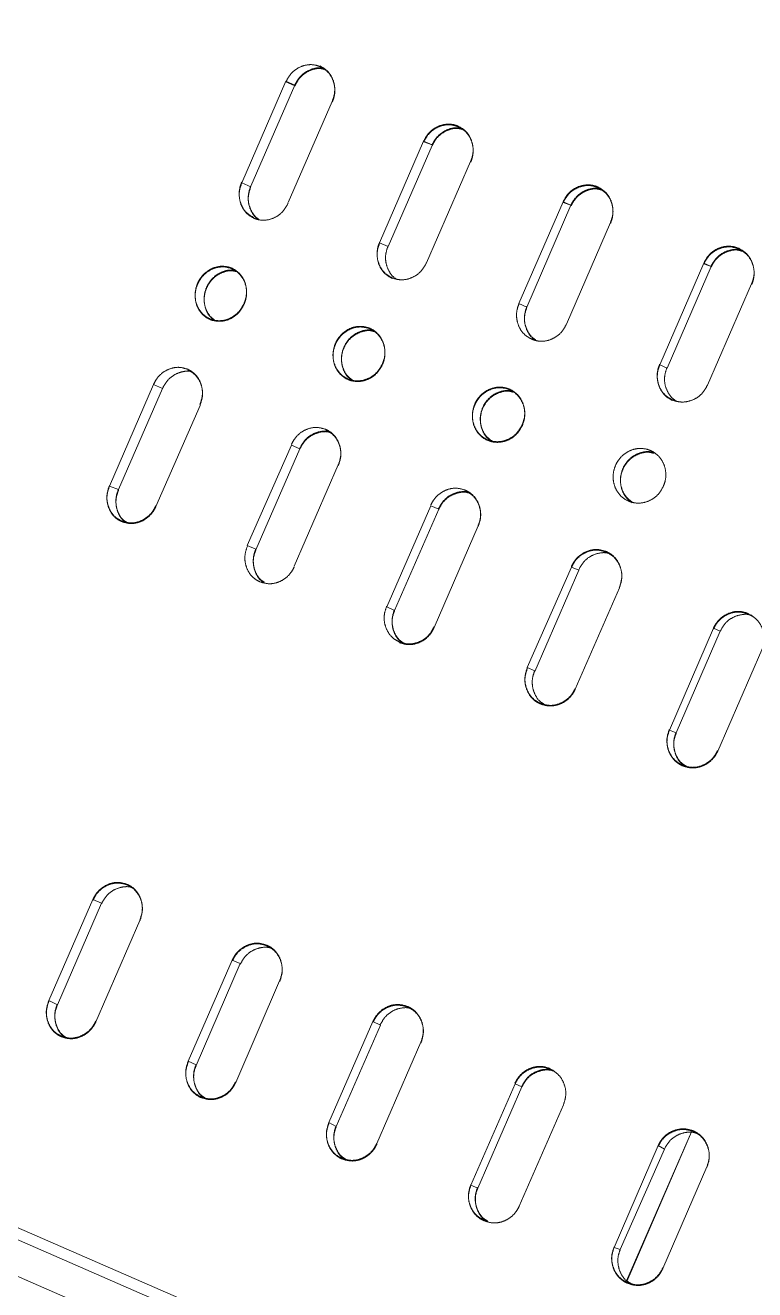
# Model space of a CAD drawing. Header units: millimetres. Extents: x -71377 to 516042, y -145869 to 441446.
# Drawn here: x 177429 to 177561.1, y 172171.7 to 172401 of the extents above; entities that cross this region are included whole.
import ezdxf

# ---------------------------------------------------------------- set-up
doc = ezdxf.new("R2010")
doc.units = ezdxf.units.MM
doc.header["$LTSCALE"] = 1000
doc.linetypes.add('IMPORT-DASHEDX2 _4_', pattern=[152.4, 101.6, -50.8])
for name, color, linetype, lineweight in [('05', 5, 'IMPORT-DASHEDX2 _4_', 5), ('06', 6, 'Continuous', 5), ('조경라인_dwg', 8, 'Continuous', 5)]:
    doc.layers.add(name, color=color, linetype=linetype, lineweight=lineweight)

# ---------------------------------------------------------------- blocks, each defined once
blk = doc.blocks.new('조경라인_dwg-6847807-지반층 배치도')
at = {"layer": '05'}
for p, q in [((177477.84, 172390.07), (177476.21, 172390.79)), ((177484.61, 172387.23), (177476.62, 172368.9)), ((177509.68, 172376.31), (177501.69, 172357.97)), ((177535.01, 172365.26), (177527.04, 172346.81)), ((177560.59, 172354.12), (177552.6, 172335.78)), ((177452.66, 172313.78), (177460.65, 172332.11)), ((177477.72, 172302.97), (177485.71, 172321.3)), ((177503.07, 172291.81), (177511.04, 172310.26)), ((177528.65, 172280.66), (177536.64, 172299)), ((177554.45, 172269.42), (177562.44, 172287.75)), ((177441.78, 172220.35), (177449.77, 172238.68)), ((177467.11, 172209.31), (177475.08, 172227.76)), ((177492.67, 172198.27), (177500.66, 172216.61)), ((177518.49, 172186.91), (177526.48, 172205.25)), ((177362.58, 172202.5), (178061.29, 171897.99)), ((177544.51, 172175.58), (177552.48, 172194.03))]:
    blk.add_line(p, q, dxfattribs=at)
at = {"layer": '05', "flags": 128}
for points in [[(177469.83, 172371.85), (177477.82, 172390.19), (177476.19, 172390.9), (177468.22, 172372.45), (177469.85, 172371.74)], [(177501.19, 172379.9), (177502.71, 172379.34), (177501.17, 172380.01), (177493.2, 172361.56), (177494.73, 172360.9), (177502.72, 172379.23)], [(177526.44, 172368.9), (177527.85, 172368.39), (177526.42, 172369.01), (177518.44, 172350.56), (177519.88, 172349.94), (177527.85, 172368.39)], [(177551.93, 172357.78), (177553.25, 172357.32), (177551.92, 172357.9), (177543.94, 172339.45), (177545.27, 172338.87), (177553.25, 172357.32)], [(177470.74, 172306.01), (177469.21, 172306.68), (177477.22, 172324.9), (177478.75, 172324.23), (177470.76, 172305.89)], [(177521.29, 172283.98), (177519.95, 172284.56), (177527.96, 172302.78), (177529.29, 172302.2), (177521.3, 172283.86)], [(177459.95, 172212.43), (177467.92, 172230.88), (177466.49, 172231.5), (177458.5, 172213.17), (177459.93, 172212.54)], [(177383.01, 172202.28), (177382.81, 172202.36), (177382.61, 172202.24), (177382.41, 172201.95), (177382.19, 172201.71), (177381.97, 172201.54), (177381.78, 172201.21), (177381.61, 172200.86), (178045.91, 171911.23)], [(177383.17, 172202.25), (177382.99, 172202.4), (177383.16, 172202.37), (178046.27, 171913.37)], [(177537.96, 172173.26), (177549.7, 172200.35), (177537.95, 172173.38)]]:
    blk.add_lwpolyline(points, dxfattribs=at)
for points in [[(177444.24, 172317.45), (177452.22, 172335.9), (177453.85, 172335.19), (177445.86, 172316.85)], [(177495.91, 172294.93), (177503.9, 172313.27), (177502.46, 172313.89), (177494.47, 172295.56)], [(177546.93, 172272.7), (177545.7, 172273.23), (177553.67, 172291.68), (177554.9, 172291.14)], [(177434.8, 172223.39), (177442.78, 172241.84), (177441.24, 172242.51), (177433.25, 172224.17)], [(177485.34, 172201.36), (177493.34, 172219.69), (177491.99, 172220.39), (177484, 172202.06)], [(177510.97, 172190.19), (177518.96, 172208.53), (177517.73, 172209.06), (177509.74, 172190.73)], [(177535.69, 172179.42), (177536.8, 172179.04), (177544.8, 172197.26), (177543.66, 172197.87)]]:
    blk.add_lwpolyline(points, close=True, dxfattribs=at)
at = {"layer": '05'}
for points, knots in [([(177476.21, 172390.79), (177476.48, 172391.28), (177477.02, 172392.27), (177478.34, 172393.33), (177479.86, 172393.9), (177481.28, 172393.93), (177482.09, 172393.65), (177482.41, 172393.54)], [0, 0, 0, 0, 0.214692, 0.429386, 0.644079, 0.858773, 1, 1, 1, 1]), ([(177483.14, 172393.14), (177482.94, 172393.2), (177482.23, 172393.4), (177480.93, 172393.15), (177479.48, 172392.42), (177478.41, 172391.35), (177477.99, 172390.52), (177477.82, 172390.19)], [0, 0, 0, 0, 0.101538, 0.347166, 0.592793, 0.838423, 1, 1, 1, 1]), ([(177483.16, 172393.03), (177482.95, 172393.09), (177482.25, 172393.28), (177480.95, 172393.04), (177479.5, 172392.31), (177478.43, 172391.23), (177478.01, 172390.4), (177477.84, 172390.07)], [0, 0, 0, 0, 0.101538, 0.347166, 0.592793, 0.838423, 1, 1, 1, 1]), ([(177482.39, 172393.65), (177482.84, 172393.4), (177483.75, 172392.88), (177484.66, 172391.54), (177485.11, 172389.96), (177485.05, 172388.45), (177484.73, 172387.58), (177484.61, 172387.23)], [0, 0, 0, 0, 0.214692, 0.429384, 0.644077, 0.858772, 1, 1, 1, 1]), ([(177482.41, 172393.54), (177482.86, 172393.28), (177483.76, 172392.77), (177484.68, 172391.43), (177485.13, 172389.85), (177485.07, 172388.34), (177484.75, 172387.46), (177484.62, 172387.12)], [0, 0, 0, 0, 0.214692, 0.429384, 0.644077, 0.858772, 1, 1, 1, 1]), ([(177501.17, 172380.01), (177501.44, 172380.51), (177501.99, 172381.5), (177503.32, 172382.55), (177504.85, 172383.12), (177506.28, 172383.15), (177507.1, 172382.86), (177507.42, 172382.74)], [0, 0, 0, 0, 0.214691, 0.429386, 0.644078, 0.858772, 1, 1, 1, 1]), ([(177501.19, 172379.9), (177501.46, 172380.39), (177502, 172381.38), (177503.33, 172382.44), (177504.86, 172383), (177506.3, 172383.03), (177507.11, 172382.74), (177507.44, 172382.63)], [0, 0, 0, 0, 0.214691, 0.429386, 0.644078, 0.858772, 1, 1, 1, 1]), ([(177508.13, 172382.27), (177507.9, 172382.33), (177507.17, 172382.54), (177505.83, 172382.3), (177504.37, 172381.57), (177503.3, 172380.5), (177502.87, 172379.67), (177502.71, 172379.34)], [0, 0, 0, 0, 0.11066, 0.353794, 0.596927, 0.840063, 1, 1, 1, 1]), ([(177508.14, 172382.15), (177507.91, 172382.22), (177507.18, 172382.43), (177505.85, 172382.19), (177504.38, 172381.46), (177503.31, 172380.39), (177502.89, 172379.56), (177502.72, 172379.23)], [0, 0, 0, 0, 0.11066, 0.353794, 0.596927, 0.840063, 1, 1, 1, 1]), ([(177507.42, 172382.74), (177507.88, 172382.49), (177508.79, 172381.97), (177509.72, 172380.62), (177510.18, 172379.04), (177510.13, 172377.53), (177509.81, 172376.65), (177509.68, 172376.31)], [0, 0, 0, 0, 0.214692, 0.429384, 0.644077, 0.858772, 1, 1, 1, 1]), ([(177507.44, 172382.63), (177507.89, 172382.37), (177508.81, 172381.85), (177509.74, 172380.51), (177510.19, 172378.92), (177510.14, 172377.41), (177509.82, 172376.54), (177509.7, 172376.19)], [0, 0, 0, 0, 0.214692, 0.429384, 0.644077, 0.858772, 1, 1, 1, 1]), ([(177470.41, 172366.15), (177469.96, 172366.41), (177469.05, 172366.92), (177468.14, 172368.26), (177467.69, 172369.84), (177467.75, 172371.35), (177468.07, 172372.22), (177468.2, 172372.57)], [0, 0, 0, 0, 0.214693, 0.429385, 0.644077, 0.858772, 1, 1, 1, 1]), ([(177470.42, 172366.04), (177469.97, 172366.29), (177469.07, 172366.81), (177468.15, 172368.15), (177467.71, 172369.72), (177467.77, 172371.23), (177468.09, 172372.1), (177468.22, 172372.45)], [0, 0, 0, 0, 0.214693, 0.429385, 0.644077, 0.858772, 1, 1, 1, 1]), ([(177469.83, 172371.85), (177469.66, 172371.32), (177469.3, 172370.25), (177469.42, 172368.55), (177470.05, 172367.07), (177470.75, 172366.19), (177471.23, 172365.91), (177471.27, 172365.89)], [0, 0, 0, 0, 0.245342, 0.490681, 0.736024, 0.981364, 1, 1, 1, 1]), ([(177469.85, 172371.74), (177469.67, 172371.2), (177469.32, 172370.13), (177469.44, 172368.44), (177470.07, 172366.96), (177470.77, 172366.07), (177471.25, 172365.8), (177471.28, 172365.78)], [0, 0, 0, 0, 0.245342, 0.490681, 0.736024, 0.981364, 1, 1, 1, 1]), ([(177526.42, 172369.01), (177526.69, 172369.5), (177527.23, 172370.49), (177528.57, 172371.55), (177530.11, 172372.11), (177531.56, 172372.13), (177532.38, 172371.84), (177532.71, 172371.72)], [0, 0, 0, 0, 0.214691, 0.429386, 0.644079, 0.858773, 1, 1, 1, 1]), ([(177526.44, 172368.9), (177526.71, 172369.39), (177527.25, 172370.38), (177528.59, 172371.43), (177530.13, 172371.99), (177531.58, 172372.01), (177532.4, 172371.72), (177532.73, 172371.61)], [0, 0, 0, 0, 0.214691, 0.429386, 0.644079, 0.858773, 1, 1, 1, 1]), ([(177533.37, 172371.28), (177533.12, 172371.35), (177532.36, 172371.57), (177531, 172371.34), (177529.52, 172370.61), (177528.44, 172369.54), (177528.02, 172368.71), (177527.85, 172368.39)], [0, 0, 0, 0, 0.119414, 0.360154, 0.600895, 0.841637, 1, 1, 1, 1]), ([(177533.39, 172371.16), (177533.14, 172371.24), (177532.38, 172371.46), (177531.01, 172371.22), (177529.54, 172370.5), (177528.46, 172369.43), (177528.04, 172368.6), (177527.87, 172368.27)], [0, 0, 0, 0, 0.119414, 0.360154, 0.600895, 0.841637, 1, 1, 1, 1]), ([(177532.71, 172371.72), (177533.17, 172371.46), (177534.09, 172370.94), (177535.04, 172369.59), (177535.51, 172368), (177535.46, 172366.49), (177535.14, 172365.61), (177535.01, 172365.26)], [0, 0, 0, 0, 0.214692, 0.429384, 0.644077, 0.858772, 1, 1, 1, 1]), ([(177532.73, 172371.61), (177533.19, 172371.35), (177534.11, 172370.82), (177535.06, 172369.47), (177535.52, 172367.88), (177535.48, 172366.37), (177535.16, 172365.5), (177535.03, 172365.15)], [0, 0, 0, 0, 0.214692, 0.429384, 0.644077, 0.858772, 1, 1, 1, 1]), ([(177476.63, 172368.78), (177476.36, 172368.29), (177475.82, 172367.3), (177474.49, 172366.24), (177472.97, 172365.67), (177471.55, 172365.64), (177470.74, 172365.92), (177470.42, 172366.04)], [0, 0, 0, 0, 0.214695, 0.429386, 0.64408, 0.858773, 1, 1, 1, 1]), ([(177495.43, 172355.24), (177494.98, 172355.5), (177494.07, 172356.02), (177493.14, 172357.37), (177492.68, 172358.95), (177492.73, 172360.46), (177493.05, 172361.33), (177493.18, 172361.68)], [0, 0, 0, 0, 0.214693, 0.429385, 0.644078, 0.858772, 1, 1, 1, 1]), ([(177495.45, 172355.13), (177494.99, 172355.39), (177494.08, 172355.91), (177493.15, 172357.25), (177492.7, 172358.83), (177492.75, 172360.34), (177493.07, 172361.22), (177493.2, 172361.56)], [0, 0, 0, 0, 0.214693, 0.429385, 0.644078, 0.858772, 1, 1, 1, 1]), ([(177494.72, 172361.01), (177494.54, 172360.47), (177494.18, 172359.4), (177494.31, 172357.71), (177494.95, 172356.22), (177495.68, 172355.32), (177496.19, 172355.03), (177496.24, 172355)], [0, 0, 0, 0, 0.242875, 0.485744, 0.728618, 0.971492, 1, 1, 1, 1]), ([(177551.92, 172357.9), (177552.19, 172358.39), (177552.73, 172359.38), (177554.08, 172360.43), (177555.63, 172360.99), (177557.09, 172361), (177557.92, 172360.71), (177558.25, 172360.59)], [0, 0, 0, 0, 0.214692, 0.429387, 0.644079, 0.858773, 1, 1, 1, 1]), ([(177551.93, 172357.78), (177552.21, 172358.28), (177552.75, 172359.27), (177554.1, 172360.31), (177555.65, 172360.87), (177557.11, 172360.89), (177557.94, 172360.59), (177558.27, 172360.48)], [0, 0, 0, 0, 0.214692, 0.429387, 0.644079, 0.858773, 1, 1, 1, 1]), ([(177558.86, 172360.18), (177558.59, 172360.26), (177557.8, 172360.49), (177556.41, 172360.26), (177554.92, 172359.54), (177553.84, 172358.47), (177553.42, 172357.65), (177553.25, 172357.32)], [0, 0, 0, 0, 0.127834, 0.366272, 0.604711, 0.843151, 1, 1, 1, 1]), ([(177558.88, 172360.07), (177558.61, 172360.15), (177557.82, 172360.38), (177556.42, 172360.15), (177554.94, 172359.42), (177553.86, 172358.36), (177553.43, 172357.53), (177553.27, 172357.2)], [0, 0, 0, 0, 0.127834, 0.366272, 0.604711, 0.843151, 1, 1, 1, 1]), ([(177558.25, 172360.59), (177558.71, 172360.33), (177559.65, 172359.8), (177560.6, 172358.44), (177561.08, 172356.85), (177561.04, 172355.34), (177560.72, 172354.46), (177560.59, 172354.12)], [0, 0, 0, 0, 0.214692, 0.429384, 0.644078, 0.858772, 1, 1, 1, 1]), ([(177558.27, 172360.48), (177558.73, 172360.21), (177559.66, 172359.69), (177560.62, 172358.33), (177561.09, 172356.74), (177561.05, 172355.22), (177560.74, 172354.35), (177560.61, 172354)], [0, 0, 0, 0, 0.214692, 0.429384, 0.644078, 0.858772, 1, 1, 1, 1]), ([(177460.21, 172354.23), (177460.36, 172354.59), (177460.84, 172355.42), (177461.9, 172356.49), (177463.38, 172357.23), (177464.97, 172357.42), (177466.5, 172357.05), (177467.79, 172356.15), (177468.71, 172354.83), (177469.13, 172353.24), (177469.06, 172351.75), (177468.75, 172350.89), (177468.63, 172350.56)], [0.5, 0.5, 0.5, 0.5, 0.5368856, 0.590574, 0.644262, 0.697951, 0.75164, 0.8053281, 0.8590164, 0.9127045, 0.966394, 1, 1, 1, 1]), ([(177460.23, 172354.12), (177460.38, 172354.47), (177460.85, 172355.3), (177461.92, 172356.38), (177463.39, 172357.11), (177464.98, 172357.31), (177466.51, 172356.94), (177467.81, 172356.04), (177468.72, 172354.72), (177469.15, 172353.12), (177469.08, 172351.63), (177468.76, 172350.78), (177468.64, 172350.45)], [0.5, 0.5, 0.5, 0.5, 0.5368856, 0.590574, 0.644262, 0.697951, 0.75164, 0.8053281, 0.8590164, 0.9127045, 0.966394, 1, 1, 1, 1]), ([(177463.36, 172347.53), (177463.02, 172347.79), (177462.27, 172348.36), (177461.57, 172349.74), (177461.3, 172351.37), (177461.57, 172353.05), (177462.35, 172354.58), (177463.54, 172355.79), (177465, 172356.5), (177466.28, 172356.73), (177466.97, 172356.53), (177467.15, 172356.48)], [0, 0, 0, 0, 0.099621, 0.221683, 0.343747, 0.465809, 0.587873, 0.709935, 0.831997, 0.954061, 1, 1, 1, 1]), ([(177463.38, 172347.42), (177463.04, 172347.68), (177462.29, 172348.25), (177461.59, 172349.62), (177461.32, 172351.26), (177461.59, 172352.94), (177462.36, 172354.46), (177463.55, 172355.67), (177465.02, 172356.38), (177466.3, 172356.62), (177466.98, 172356.42), (177467.17, 172356.36)], [0, 0, 0, 0, 0.099621, 0.221683, 0.343747, 0.465809, 0.587873, 0.709935, 0.831997, 0.954061, 1, 1, 1, 1]), ([(177501.69, 172357.97), (177501.42, 172357.48), (177500.87, 172356.49), (177499.54, 172355.43), (177498.01, 172354.87), (177496.57, 172354.84), (177495.76, 172355.13), (177495.43, 172355.24)], [0, 0, 0, 0, 0.214695, 0.429386, 0.64408, 0.858773, 1, 1, 1, 1]), ([(177468.63, 172350.56), (177468.35, 172350.07), (177467.81, 172349.08), (177466.49, 172348.02), (177464.96, 172347.45), (177463.37, 172347.43), (177461.89, 172347.98), (177460.71, 172349.02), (177459.93, 172350.44), (177459.67, 172352.09), (177459.88, 172353.38), (177460.14, 172354.07), (177460.21, 172354.23)], [0, 0, 0, 0, 0.0536882, 0.1073773, 0.1610656, 0.2147544, 0.2684432, 0.3221314, 0.3758196, 0.4295082, 0.4831968, 0.5, 0.5, 0.5, 0.5]), ([(177468.64, 172350.45), (177468.37, 172349.95), (177467.83, 172348.96), (177466.5, 172347.91), (177464.98, 172347.33), (177463.39, 172347.32), (177461.91, 172347.86), (177460.72, 172348.9), (177459.95, 172350.33), (177459.69, 172351.97), (177459.89, 172353.27), (177460.16, 172353.96), (177460.23, 172354.12)], [0, 0, 0, 0, 0.0536882, 0.1073773, 0.1610656, 0.2147544, 0.2684432, 0.3221314, 0.3758196, 0.4295082, 0.4831968, 0.5, 0.5, 0.5, 0.5]), ([(177520.74, 172344.11), (177520.28, 172344.37), (177519.36, 172344.89), (177518.42, 172346.24), (177517.95, 172347.83), (177518, 172349.34), (177518.32, 172350.21), (177518.44, 172350.56)], [0, 0, 0, 0, 0.214692, 0.429384, 0.644078, 0.858772, 1, 1, 1, 1]), ([(177519.86, 172350.05), (177519.69, 172349.51), (177519.33, 172348.44), (177519.47, 172346.74), (177520.12, 172345.25), (177520.88, 172344.33), (177521.41, 172344.03), (177521.48, 172343.99)], [0, 0, 0, 0, 0.240506, 0.481007, 0.721512, 0.962016, 1, 1, 1, 1]), ([(177519.88, 172349.94), (177519.7, 172349.4), (177519.35, 172348.33), (177519.49, 172346.63), (177520.13, 172345.13), (177520.89, 172344.22), (177521.42, 172343.92), (177521.5, 172343.88)], [0, 0, 0, 0, 0.240506, 0.481007, 0.721512, 0.962016, 1, 1, 1, 1]), ([(177485.19, 172343.35), (177485.35, 172343.7), (177485.82, 172344.53), (177486.89, 172345.6), (177488.37, 172346.34), (177489.98, 172346.52), (177491.52, 172346.14), (177492.83, 172345.24), (177493.76, 172343.91), (177494.2, 172342.31), (177494.14, 172340.82), (177493.82, 172339.97), (177493.7, 172339.64)], [0.5, 0.5, 0.5, 0.5, 0.5368857, 0.5905741, 0.6442619, 0.6979513, 0.75164, 0.8053278, 0.8590166, 0.9127045, 0.966394, 1, 1, 1, 1]), ([(177485.21, 172343.23), (177485.36, 172343.59), (177485.83, 172344.41), (177486.91, 172345.49), (177488.39, 172346.22), (177489.99, 172346.41), (177491.54, 172346.03), (177492.85, 172345.12), (177493.78, 172343.8), (177494.22, 172342.2), (177494.15, 172340.71), (177493.84, 172339.85), (177493.72, 172339.52)], [0.5, 0.5, 0.5, 0.5, 0.5368857, 0.5905741, 0.6442619, 0.6979513, 0.75164, 0.8053278, 0.8590166, 0.9127045, 0.966394, 1, 1, 1, 1]), ([(177488.3, 172336.66), (177487.95, 172336.92), (177487.18, 172337.5), (177486.47, 172338.89), (177486.19, 172340.53), (177486.45, 172342.21), (177487.23, 172343.73), (177488.43, 172344.94), (177489.9, 172345.65), (177491.22, 172345.88), (177491.93, 172345.66), (177492.14, 172345.6)], [0, 0, 0, 0, 0.100513, 0.221726, 0.342938, 0.464151, 0.585363, 0.706575, 0.827786, 0.949, 1, 1, 1, 1]), ([(177488.31, 172336.55), (177487.97, 172336.81), (177487.2, 172337.39), (177486.49, 172338.77), (177486.2, 172340.41), (177486.47, 172342.1), (177487.24, 172343.62), (177488.44, 172344.82), (177489.92, 172345.53), (177491.23, 172345.76), (177491.95, 172345.55), (177492.16, 172345.49)], [0, 0, 0, 0, 0.100513, 0.221726, 0.342938, 0.464151, 0.585363, 0.706575, 0.827786, 0.949, 1, 1, 1, 1]), ([(177527.04, 172346.81), (177526.77, 172346.32), (177526.22, 172345.33), (177524.88, 172344.28), (177523.34, 172343.72), (177521.89, 172343.7), (177521.07, 172343.99), (177520.74, 172344.11)], [0, 0, 0, 0, 0.214695, 0.429386, 0.64408, 0.858773, 1, 1, 1, 1]), ([(177493.7, 172339.64), (177493.43, 172339.14), (177492.88, 172338.15), (177491.55, 172337.1), (177490.02, 172336.53), (177488.41, 172336.52), (177486.92, 172337.07), (177485.71, 172338.12), (177484.93, 172339.55), (177484.65, 172341.2), (177484.86, 172342.49), (177485.12, 172343.18), (177485.19, 172343.35)], [0, 0, 0, 0, 0.0536882, 0.1073772, 0.1610654, 0.2147544, 0.2684432, 0.3221315, 0.3758196, 0.4295083, 0.4831969, 0.5, 0.5, 0.5, 0.5]), ([(177493.72, 172339.52), (177493.44, 172339.03), (177492.9, 172338.04), (177491.57, 172336.98), (177490.03, 172336.41), (177488.42, 172336.41), (177486.93, 172336.96), (177485.73, 172338.01), (177484.94, 172339.43), (177484.67, 172341.08), (177484.87, 172342.38), (177485.14, 172343.07), (177485.21, 172343.23)], [0, 0, 0, 0, 0.0536882, 0.1073772, 0.1610654, 0.2147544, 0.2684432, 0.3221315, 0.3758196, 0.4295083, 0.4831969, 0.5, 0.5, 0.5, 0.5]), ([(177458.42, 172338.65), (177457.93, 172338.8), (177456.94, 172339.12), (177455.33, 172338.87), (177453.87, 172338.13), (177452.81, 172337.06), (177452.39, 172336.23), (177452.22, 172335.9)], [0, 0, 0, 0, 0.214692, 0.429385, 0.644077, 0.858772, 1, 1, 1, 1]), ([(177453.85, 172335.19), (177454.12, 172335.68), (177454.67, 172336.67), (177455.99, 172337.73), (177457.5, 172338.28), (177458.63, 172338.37), (177459.16, 172338.21), (177459.19, 172338.19)], [0, 0, 0, 0, 0.245339, 0.490681, 0.736022, 0.981364, 1, 1, 1, 1]), ([(177460.64, 172332.23), (177460.81, 172332.76), (177461.17, 172333.84), (177461.04, 172335.53), (177460.42, 172337.03), (177459.48, 172338.09), (177458.72, 172338.49), (177458.42, 172338.65)], [0, 0, 0, 0, 0.214692, 0.429387, 0.644079, 0.858773, 1, 1, 1, 1]), ([(177460.65, 172332.11), (177460.83, 172332.65), (177461.19, 172333.72), (177461.06, 172335.41), (177460.44, 172336.91), (177459.5, 172337.98), (177458.74, 172338.38), (177458.44, 172338.53)], [0, 0, 0, 0, 0.214692, 0.429387, 0.644079, 0.858773, 1, 1, 1, 1]), ([(177546.26, 172333.09), (177545.8, 172333.35), (177544.87, 172333.88), (177543.91, 172335.24), (177543.44, 172336.83), (177543.48, 172338.34), (177543.8, 172339.22), (177543.93, 172339.56)], [0, 0, 0, 0, 0.214692, 0.429385, 0.644077, 0.858772, 1, 1, 1, 1]), ([(177546.28, 172332.98), (177545.81, 172333.24), (177544.88, 172333.77), (177543.93, 172335.12), (177543.46, 172336.71), (177543.5, 172338.23), (177543.82, 172339.1), (177543.94, 172339.45)], [0, 0, 0, 0, 0.214692, 0.429385, 0.644077, 0.858772, 1, 1, 1, 1]), ([(177545.26, 172338.98), (177545.08, 172338.45), (177544.73, 172337.37), (177544.87, 172335.67), (177545.53, 172334.17), (177546.32, 172333.24), (177546.87, 172332.93), (177546.96, 172332.88)], [0, 0, 0, 0, 0.238227, 0.476449, 0.714676, 0.9529, 1, 1, 1, 1]), ([(177552.6, 172335.78), (177552.33, 172335.29), (177551.78, 172334.3), (177550.44, 172333.25), (177548.88, 172332.7), (177547.42, 172332.68), (177546.59, 172332.97), (177546.26, 172333.09)], [0, 0, 0, 0, 0.214695, 0.429385, 0.64408, 0.858773, 1, 1, 1, 1]), ([(177510.44, 172332.34), (177510.59, 172332.7), (177511.07, 172333.52), (177512.14, 172334.59), (177513.64, 172335.32), (177515.26, 172335.51), (177516.81, 172335.12), (177518.14, 172334.21), (177519.08, 172332.88), (177519.53, 172331.27), (177519.47, 172329.78), (177519.15, 172328.92), (177519.03, 172328.59)], [0.5, 0.5, 0.5, 0.5, 0.5368856, 0.5905739, 0.6442621, 0.6979511, 0.7516397, 0.8053279, 0.8590164, 0.9127046, 0.966394, 1, 1, 1, 1]), ([(177510.46, 172332.23), (177510.61, 172332.58), (177511.08, 172333.41), (177512.16, 172334.48), (177513.65, 172335.21), (177515.27, 172335.39), (177516.83, 172335.01), (177518.16, 172334.09), (177519.1, 172332.76), (177519.55, 172331.16), (177519.49, 172329.67), (177519.17, 172328.81), (177519.05, 172328.48)], [0.5, 0.5, 0.5, 0.5, 0.5368856, 0.5905739, 0.6442621, 0.6979511, 0.7516397, 0.8053279, 0.8590164, 0.9127046, 0.966394, 1, 1, 1, 1]), ([(177513.5, 172325.67), (177513.14, 172325.94), (177512.36, 172326.53), (177511.63, 172327.92), (177511.34, 172329.57), (177511.6, 172331.25), (177512.37, 172332.77), (177513.58, 172333.98), (177515.07, 172334.68), (177516.41, 172334.9), (177517.15, 172334.68), (177517.39, 172334.61)], [0, 0, 0, 0, 0.1013752, 0.2217655, 0.3421569, 0.462548, 0.5829395, 0.7033299, 0.8237198, 0.9441118, 1, 1, 1, 1]), ([(177513.51, 172325.56), (177513.15, 172325.83), (177512.37, 172326.41), (177511.64, 172327.81), (177511.35, 172329.45), (177511.62, 172331.14), (177512.39, 172332.66), (177513.6, 172333.86), (177515.08, 172334.57), (177516.43, 172334.79), (177517.17, 172334.57), (177517.41, 172334.5)], [0, 0, 0, 0, 0.1013752, 0.2217655, 0.3421569, 0.462548, 0.5829395, 0.7033299, 0.8237198, 0.9441118, 1, 1, 1, 1]), ([(177519.03, 172328.59), (177518.76, 172328.1), (177518.22, 172327.11), (177516.88, 172326.06), (177515.33, 172325.5), (177513.71, 172325.49), (177512.2, 172326.05), (177510.98, 172327.11), (177510.19, 172328.54), (177509.9, 172330.19), (177510.11, 172331.49), (177510.37, 172332.18), (177510.44, 172332.34)], [0, 0, 0, 0, 0.0536882, 0.1073771, 0.1610655, 0.2147545, 0.268443, 0.3221314, 0.3758195, 0.4295083, 0.4831969, 0.5, 0.5, 0.5, 0.5]), ([(177519.05, 172328.48), (177518.78, 172327.99), (177518.23, 172327), (177516.89, 172325.95), (177515.35, 172325.38), (177513.72, 172325.38), (177512.22, 172325.94), (177511, 172326.99), (177510.2, 172328.43), (177509.92, 172330.08), (177510.12, 172331.38), (177510.38, 172332.07), (177510.46, 172332.23)], [0, 0, 0, 0, 0.0536882, 0.1073771, 0.1610655, 0.2147545, 0.268443, 0.3221314, 0.3758195, 0.4295083, 0.4831969, 0.5, 0.5, 0.5, 0.5]), ([(177483.45, 172327.74), (177482.95, 172327.9), (177481.95, 172328.21), (177480.33, 172327.98), (177478.86, 172327.24), (177477.79, 172326.17), (177477.37, 172325.34), (177477.2, 172325.01)], [0, 0, 0, 0, 0.214692, 0.429384, 0.644077, 0.858772, 1, 1, 1, 1]), ([(177478.73, 172324.34), (177479.01, 172324.84), (177479.55, 172325.82), (177480.88, 172326.88), (177482.41, 172327.43), (177483.56, 172327.51), (177484.12, 172327.33), (177484.18, 172327.32)], [0, 0, 0, 0, 0.242871, 0.485745, 0.728616, 0.971492, 1, 1, 1, 1]), ([(177478.75, 172324.23), (177479.02, 172324.72), (177479.56, 172325.71), (177480.9, 172326.77), (177482.42, 172327.32), (177483.58, 172327.39), (177484.13, 172327.22), (177484.19, 172327.2)], [0, 0, 0, 0, 0.242871, 0.485745, 0.728616, 0.971492, 1, 1, 1, 1]), ([(177485.71, 172321.3), (177485.89, 172321.84), (177486.24, 172322.91), (177486.1, 172324.6), (177485.48, 172326.11), (177484.52, 172327.18), (177483.75, 172327.58), (177483.45, 172327.74)], [0, 0, 0, 0, 0.214691, 0.429387, 0.644078, 0.858773, 1, 1, 1, 1]), ([(177485.73, 172321.19), (177485.9, 172321.72), (177486.26, 172322.79), (177486.12, 172324.49), (177485.49, 172326), (177484.53, 172327.07), (177483.77, 172327.47), (177483.46, 172327.63)], [0, 0, 0, 0, 0.214691, 0.429387, 0.644078, 0.858773, 1, 1, 1, 1]), ([(177535.94, 172321.23), (177536.09, 172321.58), (177536.56, 172322.41), (177537.65, 172323.48), (177539.15, 172324.21), (177540.78, 172324.38), (177542.35, 172323.99), (177543.69, 172323.07), (177544.65, 172321.73), (177545.1, 172320.13), (177545.05, 172318.63), (177544.73, 172317.78), (177544.61, 172317.45)], [0.5, 0.5, 0.5, 0.5, 0.5368857, 0.5905741, 0.644262, 0.6979511, 0.75164, 0.8053279, 0.8590164, 0.9127046, 0.966394, 1, 1, 1, 1]), ([(177538.94, 172314.58), (177538.57, 172314.85), (177537.78, 172315.45), (177537.03, 172316.85), (177536.74, 172318.5), (177537, 172320.18), (177537.77, 172321.71), (177538.98, 172322.9), (177540.48, 172323.61), (177541.86, 172323.82), (177542.63, 172323.59), (177542.88, 172323.51)], [0, 0, 0, 0, 0.1022083, 0.2218042, 0.3414008, 0.4609971, 0.5805938, 0.7001897, 0.8197848, 0.9393824, 1, 1, 1, 1]), ([(177538.96, 172314.46), (177538.59, 172314.74), (177537.79, 172315.33), (177537.05, 172316.74), (177536.75, 172318.38), (177537.01, 172320.07), (177537.79, 172321.59), (177539, 172322.79), (177540.49, 172323.49), (177541.87, 172323.71), (177542.64, 172323.48), (177542.9, 172323.4)], [0, 0, 0, 0, 0.1022083, 0.2218042, 0.3414008, 0.4609971, 0.5805938, 0.7001897, 0.8197848, 0.9393824, 1, 1, 1, 1]), ([(177544.61, 172317.45), (177544.34, 172316.95), (177543.79, 172315.96), (177542.45, 172314.92), (177540.89, 172314.36), (177539.25, 172314.36), (177537.74, 172314.92), (177536.5, 172315.98), (177535.7, 172317.42), (177535.41, 172319.08), (177535.6, 172320.38), (177535.87, 172321.07), (177535.94, 172321.23)], [0, 0, 0, 0, 0.0536882, 0.1073771, 0.1610655, 0.2147545, 0.2684431, 0.3221313, 0.3758197, 0.4295084, 0.4831969, 0.5, 0.5, 0.5, 0.5]), ([(177444.23, 172317.56), (177444.05, 172317.03), (177443.69, 172315.96), (177443.82, 172314.27), (177444.43, 172312.77), (177445.38, 172311.7), (177446.13, 172311.3), (177446.43, 172311.15)], [0, 0, 0, 0, 0.214695, 0.429386, 0.644078, 0.858772, 1, 1, 1, 1]), ([(177444.24, 172317.45), (177444.07, 172316.91), (177443.71, 172315.84), (177443.84, 172314.15), (177444.45, 172312.65), (177445.39, 172311.59), (177446.15, 172311.19), (177446.45, 172311.03)], [0, 0, 0, 0, 0.214695, 0.429386, 0.644078, 0.858772, 1, 1, 1, 1]), ([(177447.32, 172310.94), (177447.14, 172311.05), (177446.51, 172311.43), (177445.81, 172312.56), (177445.35, 172314.12), (177445.42, 172315.63), (177445.74, 172316.5), (177445.86, 172316.85)], [0, 0, 0, 0, 0.101539, 0.347166, 0.592793, 0.838423, 1, 1, 1, 1]), ([(177447.33, 172310.83), (177447.15, 172310.94), (177446.53, 172311.32), (177445.83, 172312.44), (177445.37, 172314), (177445.43, 172315.52), (177445.75, 172316.39), (177445.88, 172316.74)], [0, 0, 0, 0, 0.101539, 0.347166, 0.592793, 0.838423, 1, 1, 1, 1]), ([(177508.74, 172316.72), (177508.23, 172316.88), (177507.22, 172317.2), (177505.59, 172316.97), (177504.11, 172316.23), (177503.04, 172315.16), (177502.62, 172314.34), (177502.45, 172314.01)], [0, 0, 0, 0, 0.214691, 0.429383, 0.644077, 0.858772, 1, 1, 1, 1]), ([(177503.88, 172313.38), (177504.15, 172313.88), (177504.7, 172314.86), (177506.04, 172315.92), (177507.57, 172316.46), (177508.76, 172316.53), (177509.34, 172316.35), (177509.42, 172316.32)], [0, 0, 0, 0, 0.240502, 0.481008, 0.72151, 0.962016, 1, 1, 1, 1]), ([(177503.9, 172313.27), (177504.17, 172313.76), (177504.71, 172314.75), (177506.05, 172315.81), (177507.59, 172316.35), (177508.78, 172316.42), (177509.36, 172316.23), (177509.44, 172316.21)], [0, 0, 0, 0, 0.240502, 0.481008, 0.72151, 0.962016, 1, 1, 1, 1]), ([(177511.04, 172310.26), (177511.22, 172310.8), (177511.57, 172311.87), (177511.43, 172313.57), (177510.79, 172315.08), (177509.82, 172316.15), (177509.05, 172316.56), (177508.74, 172316.72)], [0, 0, 0, 0, 0.214691, 0.429386, 0.644078, 0.858773, 1, 1, 1, 1]), ([(177511.06, 172310.15), (177511.24, 172310.68), (177511.59, 172311.75), (177511.45, 172313.45), (177510.81, 172314.96), (177509.84, 172316.04), (177509.06, 172316.44), (177508.76, 172316.6)], [0, 0, 0, 0, 0.214691, 0.429386, 0.644078, 0.858773, 1, 1, 1, 1]), ([(177446.43, 172311.15), (177446.93, 172310.99), (177447.92, 172310.68), (177449.53, 172310.92), (177450.99, 172311.67), (177452.05, 172312.74), (177452.48, 172313.57), (177452.64, 172313.89)], [0, 0, 0, 0, 0.214692, 0.429384, 0.644077, 0.858772, 1, 1, 1, 1]), ([(177446.45, 172311.03), (177446.95, 172310.88), (177447.94, 172310.57), (177449.54, 172310.81), (177451, 172311.55), (177452.07, 172312.62), (177452.49, 172313.45), (177452.66, 172313.78)], [0, 0, 0, 0, 0.214692, 0.429384, 0.644077, 0.858772, 1, 1, 1, 1]), ([(177469.23, 172306.56), (177469.05, 172306.03), (177468.69, 172304.95), (177468.83, 172303.26), (177469.45, 172301.75), (177470.41, 172300.68), (177471.17, 172300.28), (177471.48, 172300.12)], [0, 0, 0, 0, 0.214695, 0.429386, 0.644078, 0.858772, 1, 1, 1, 1]), ([(177472.29, 172300.05), (177472.09, 172300.17), (177471.44, 172300.56), (177470.71, 172301.7), (177470.24, 172303.27), (177470.3, 172304.79), (177470.62, 172305.66), (177470.74, 172306.01)], [0, 0, 0, 0, 0.11066, 0.353794, 0.596927, 0.840063, 1, 1, 1, 1]), ([(177472.31, 172299.93), (177472.1, 172300.05), (177471.45, 172300.45), (177470.72, 172301.59), (177470.26, 172303.16), (177470.31, 172304.67), (177470.63, 172305.55), (177470.76, 172305.89)], [0, 0, 0, 0, 0.11066, 0.353794, 0.596927, 0.840063, 1, 1, 1, 1]), ([(177534.28, 172305.59), (177533.77, 172305.75), (177532.75, 172306.07), (177531.1, 172305.85), (177529.62, 172305.11), (177528.54, 172304.05), (177528.11, 172303.22), (177527.94, 172302.89)], [0, 0, 0, 0, 0.214692, 0.429384, 0.644077, 0.858772, 1, 1, 1, 1]), ([(177534.29, 172305.47), (177533.78, 172305.64), (177532.76, 172305.96), (177531.12, 172305.74), (177529.63, 172305), (177528.55, 172303.94), (177528.13, 172303.11), (177527.96, 172302.78)], [0, 0, 0, 0, 0.214692, 0.429384, 0.644077, 0.858772, 1, 1, 1, 1]), ([(177529.28, 172302.31), (177529.55, 172302.81), (177530.09, 172303.8), (177531.44, 172304.85), (177532.99, 172305.39), (177534.2, 172305.45), (177534.81, 172305.25), (177534.91, 172305.22)], [0, 0, 0, 0, 0.238223, 0.47645, 0.714674, 0.9529, 1, 1, 1, 1]), ([(177536.62, 172299.11), (177536.8, 172299.65), (177537.15, 172300.72), (177537, 172302.42), (177536.35, 172303.94), (177535.37, 172305.02), (177534.59, 172305.43), (177534.28, 172305.59)], [0, 0, 0, 0, 0.214692, 0.429386, 0.644078, 0.858773, 1, 1, 1, 1]), ([(177536.64, 172299), (177536.81, 172299.53), (177537.17, 172300.61), (177537.02, 172302.31), (177536.37, 172303.82), (177535.39, 172304.9), (177534.6, 172305.31), (177534.29, 172305.47)], [0, 0, 0, 0, 0.214692, 0.429386, 0.644078, 0.858773, 1, 1, 1, 1]), ([(177471.48, 172300.12), (177471.98, 172299.97), (177472.98, 172299.65), (177474.6, 172299.89), (177476.07, 172300.63), (177477.14, 172301.69), (177477.57, 172302.52), (177477.73, 172302.85)], [0, 0, 0, 0, 0.214692, 0.429384, 0.644077, 0.858772, 1, 1, 1, 1]), ([(177494.46, 172295.67), (177494.28, 172295.14), (177493.92, 172294.06), (177494.07, 172292.37), (177494.7, 172290.86), (177495.67, 172289.78), (177496.45, 172289.38), (177496.75, 172289.22)], [0, 0, 0, 0, 0.214695, 0.429386, 0.644079, 0.858773, 1, 1, 1, 1]), ([(177497.53, 172289.03), (177497.3, 172289.17), (177496.62, 172289.58), (177495.87, 172290.74), (177495.4, 172292.31), (177495.45, 172293.83), (177495.76, 172294.7), (177495.89, 172295.05)], [0, 0, 0, 0, 0.119414, 0.360154, 0.600895, 0.841637, 1, 1, 1, 1]), ([(177497.54, 172288.92), (177497.32, 172289.05), (177496.64, 172289.46), (177495.89, 172290.62), (177495.41, 172292.2), (177495.46, 172293.71), (177495.78, 172294.59), (177495.91, 172294.93)], [0, 0, 0, 0, 0.119414, 0.360154, 0.600895, 0.841637, 1, 1, 1, 1]), ([(177560.04, 172294.36), (177559.53, 172294.52), (177558.5, 172294.85), (177556.85, 172294.63), (177555.35, 172293.9), (177554.27, 172292.84), (177553.84, 172292.01), (177553.67, 172291.68)], [0, 0, 0, 0, 0.214692, 0.429384, 0.644077, 0.858772, 1, 1, 1, 1]), ([(177560.06, 172294.24), (177559.55, 172294.41), (177558.52, 172294.73), (177556.86, 172294.52), (177555.37, 172293.78), (177554.28, 172292.72), (177553.86, 172291.89), (177553.69, 172291.57)], [0, 0, 0, 0, 0.214692, 0.429384, 0.644077, 0.858772, 1, 1, 1, 1]), ([(177554.9, 172291.14), (177555.18, 172291.64), (177555.72, 172292.63), (177557.07, 172293.68), (177558.63, 172294.21), (177559.88, 172294.27), (177560.51, 172294.06), (177560.63, 172294.02)], [0, 0, 0, 0, 0.236026, 0.472056, 0.708082, 0.944111, 1, 1, 1, 1]), ([(177562.44, 172287.75), (177562.62, 172288.29), (177562.97, 172289.36), (177562.81, 172291.06), (177562.15, 172292.59), (177561.16, 172293.67), (177560.37, 172294.08), (177560.06, 172294.24)], [0, 0, 0, 0, 0.214691, 0.429386, 0.644079, 0.858773, 1, 1, 1, 1]), ([(177496.75, 172289.22), (177497.26, 172289.06), (177498.27, 172288.74), (177499.9, 172288.97), (177501.38, 172289.7), (177502.46, 172290.77), (177502.88, 172291.6), (177503.05, 172291.93)], [0, 0, 0, 0, 0.214693, 0.429385, 0.644077, 0.858772, 1, 1, 1, 1]), ([(177496.77, 172289.1), (177497.28, 172288.94), (177498.29, 172288.62), (177499.92, 172288.85), (177501.4, 172289.59), (177502.48, 172290.65), (177502.9, 172291.48), (177503.07, 172291.81)], [0, 0, 0, 0, 0.214693, 0.429385, 0.644077, 0.858772, 1, 1, 1, 1]), ([(177519.95, 172284.56), (177519.78, 172284.02), (177519.42, 172282.95), (177519.57, 172281.25), (177520.22, 172279.74), (177521.2, 172278.66), (177521.98, 172278.25), (177522.29, 172278.09)], [0, 0, 0, 0, 0.214695, 0.429387, 0.644079, 0.858773, 1, 1, 1, 1]), ([(177519.97, 172284.45), (177519.79, 172283.91), (177519.44, 172282.84), (177519.59, 172281.14), (177520.24, 172279.62), (177521.22, 172278.54), (177522, 172278.13), (177522.31, 172277.97)], [0, 0, 0, 0, 0.214695, 0.429387, 0.644079, 0.858773, 1, 1, 1, 1]), ([(177523.01, 172277.92), (177522.76, 172278.06), (177522.06, 172278.48), (177521.28, 172279.66), (177520.8, 172281.24), (177520.84, 172282.76), (177521.16, 172283.63), (177521.29, 172283.98)], [0, 0, 0, 0, 0.127835, 0.366273, 0.604711, 0.843152, 1, 1, 1, 1]), ([(177522.29, 172278.09), (177522.8, 172277.93), (177523.82, 172277.6), (177525.47, 172277.82), (177526.95, 172278.56), (177528.04, 172279.62), (177528.46, 172280.45), (177528.63, 172280.78)], [0, 0, 0, 0, 0.214693, 0.429385, 0.644078, 0.858772, 1, 1, 1, 1]), ([(177522.31, 172277.97), (177522.82, 172277.81), (177523.84, 172277.49), (177525.48, 172277.71), (177526.97, 172278.44), (177528.05, 172279.51), (177528.48, 172280.34), (177528.65, 172280.66)], [0, 0, 0, 0, 0.214693, 0.429385, 0.644078, 0.858772, 1, 1, 1, 1]), ([(177545.68, 172273.35), (177545.51, 172272.81), (177545.15, 172271.74), (177545.31, 172270.04), (177545.97, 172268.52), (177546.96, 172267.43), (177547.75, 172267.02), (177548.06, 172266.86)], [0, 0, 0, 0, 0.214695, 0.429386, 0.644078, 0.858773, 1, 1, 1, 1]), ([(177545.7, 172273.23), (177545.52, 172272.7), (177545.17, 172271.62), (177545.33, 172269.92), (177545.98, 172268.4), (177546.97, 172267.32), (177547.76, 172266.91), (177548.07, 172266.74)], [0, 0, 0, 0, 0.214695, 0.429386, 0.644078, 0.858773, 1, 1, 1, 1]), ([(177548.72, 172266.7), (177548.45, 172266.86), (177547.72, 172267.29), (177546.92, 172268.49), (177546.43, 172270.07), (177546.47, 172271.59), (177546.79, 172272.46), (177546.91, 172272.81)], [0, 0, 0, 0, 0.1359502, 0.3721691, 0.608389, 0.8446109, 1, 1, 1, 1]), ([(177548.74, 172266.58), (177548.47, 172266.74), (177547.74, 172267.17), (177546.93, 172268.37), (177546.45, 172269.95), (177546.49, 172271.47), (177546.8, 172272.35), (177546.93, 172272.7)], [0, 0, 0, 0, 0.1359502, 0.3721691, 0.608389, 0.8446109, 1, 1, 1, 1]), ([(177548.06, 172266.86), (177548.57, 172266.69), (177549.6, 172266.37), (177551.26, 172266.58), (177552.75, 172267.32), (177553.84, 172268.38), (177554.27, 172269.2), (177554.43, 172269.53)], [0, 0, 0, 0, 0.214693, 0.429385, 0.644078, 0.858772, 1, 1, 1, 1]), ([(177548.07, 172266.74), (177548.59, 172266.58), (177549.62, 172266.25), (177551.27, 172266.47), (177552.77, 172267.2), (177553.86, 172268.26), (177554.28, 172269.09), (177554.45, 172269.42)], [0, 0, 0, 0, 0.214693, 0.429385, 0.644078, 0.858772, 1, 1, 1, 1]), ([(177447.49, 172245.24), (177446.99, 172245.39), (177445.99, 172245.71), (177444.37, 172245.47), (177442.9, 172244.73), (177441.83, 172243.66), (177441.41, 172242.83), (177441.24, 172242.51)], [0, 0, 0, 0, 0.214693, 0.429385, 0.644078, 0.858772, 1, 1, 1, 1]), ([(177447.51, 172245.12), (177447.01, 172245.28), (177446.01, 172245.59), (177444.39, 172245.36), (177442.92, 172244.62), (177441.85, 172243.55), (177441.43, 172242.72), (177441.26, 172242.39)], [0, 0, 0, 0, 0.214693, 0.429385, 0.644078, 0.858772, 1, 1, 1, 1]), ([(177442.79, 172241.72), (177443.06, 172242.22), (177443.61, 172243.21), (177444.94, 172244.27), (177446.46, 172244.81), (177447.62, 172244.89), (177448.18, 172244.71), (177448.23, 172244.7)], [0, 0, 0, 0, 0.242875, 0.485745, 0.728616, 0.971492, 1, 1, 1, 1]), ([(177449.75, 172238.8), (177449.93, 172239.33), (177450.28, 172240.4), (177450.15, 172242.1), (177449.52, 172243.61), (177448.56, 172244.68), (177447.79, 172245.08), (177447.49, 172245.24)], [0, 0, 0, 0, 0.214695, 0.429387, 0.644078, 0.858773, 1, 1, 1, 1]), ([(177449.77, 172238.68), (177449.94, 172239.22), (177450.3, 172240.29), (177450.16, 172241.98), (177449.53, 172243.49), (177448.58, 172244.56), (177447.81, 172244.96), (177447.51, 172245.12)], [0, 0, 0, 0, 0.214695, 0.429387, 0.644078, 0.858773, 1, 1, 1, 1]), ([(177472.78, 172234.21), (177472.28, 172234.37), (177471.27, 172234.69), (177469.63, 172234.46), (177468.16, 172233.72), (177467.08, 172232.66), (177466.66, 172231.83), (177466.49, 172231.5)], [0, 0, 0, 0, 0.214692, 0.429384, 0.644078, 0.858772, 1, 1, 1, 1]), ([(177472.8, 172234.1), (177472.29, 172234.26), (177471.28, 172234.58), (177469.65, 172234.35), (177468.17, 172233.61), (177467.1, 172232.54), (177466.67, 172231.72), (177466.51, 172231.39)], [0, 0, 0, 0, 0.214692, 0.429384, 0.644078, 0.858772, 1, 1, 1, 1]), ([(177467.94, 172230.76), (177468.21, 172231.26), (177468.76, 172232.25), (177470.1, 172233.3), (177471.63, 172233.84), (177472.82, 172233.91), (177473.4, 172233.73), (177473.48, 172233.7)], [0, 0, 0, 0, 0.240506, 0.481008, 0.72151, 0.962016, 1, 1, 1, 1]), ([(177475.08, 172227.76), (177475.26, 172228.29), (177475.62, 172229.36), (177475.47, 172231.06), (177474.83, 172232.57), (177473.86, 172233.65), (177473.09, 172234.05), (177472.78, 172234.21)], [0, 0, 0, 0, 0.214695, 0.429386, 0.644078, 0.858773, 1, 1, 1, 1]), ([(177475.1, 172227.64), (177475.28, 172228.18), (177475.63, 172229.25), (177475.49, 172230.95), (177474.85, 172232.46), (177473.88, 172233.53), (177473.11, 172233.94), (177472.8, 172234.1)], [0, 0, 0, 0, 0.214695, 0.429386, 0.644078, 0.858773, 1, 1, 1, 1]), ([(177433.25, 172224.17), (177433.07, 172223.64), (177432.72, 172222.56), (177432.85, 172220.87), (177433.48, 172219.36), (177434.43, 172218.29), (177435.2, 172217.89), (177435.5, 172217.73)], [0, 0, 0, 0, 0.214691, 0.429386, 0.644078, 0.858772, 1, 1, 1, 1]), ([(177433.27, 172224.06), (177433.09, 172223.52), (177432.73, 172222.45), (177432.87, 172220.76), (177433.49, 172219.25), (177434.45, 172218.18), (177435.22, 172217.78), (177435.52, 172217.62)], [0, 0, 0, 0, 0.214691, 0.429386, 0.644078, 0.858772, 1, 1, 1, 1]), ([(177436.33, 172217.54), (177436.13, 172217.66), (177435.48, 172218.06), (177434.75, 172219.2), (177434.28, 172220.77), (177434.34, 172222.28), (177434.66, 172223.16), (177434.79, 172223.5)], [0, 0, 0, 0, 0.11066, 0.353794, 0.596927, 0.840063, 1, 1, 1, 1]), ([(177436.35, 172217.43), (177436.15, 172217.55), (177435.5, 172217.94), (177434.77, 172219.08), (177434.3, 172220.65), (177434.36, 172222.17), (177434.68, 172223.04), (177434.8, 172223.39)], [0, 0, 0, 0, 0.11066, 0.353794, 0.596927, 0.840063, 1, 1, 1, 1]), ([(177498.32, 172223.08), (177497.81, 172223.25), (177496.79, 172223.57), (177495.15, 172223.35), (177493.66, 172222.61), (177492.58, 172221.55), (177492.15, 172220.72), (177491.99, 172220.39)], [0, 0, 0, 0, 0.214692, 0.429385, 0.644077, 0.858772, 1, 1, 1, 1]), ([(177498.34, 172222.97), (177497.83, 172223.13), (177496.81, 172223.45), (177495.16, 172223.23), (177493.68, 172222.49), (177492.6, 172221.43), (177492.17, 172220.6), (177492, 172220.27)], [0, 0, 0, 0, 0.214692, 0.429385, 0.644077, 0.858772, 1, 1, 1, 1]), ([(177493.32, 172219.81), (177493.59, 172220.3), (177494.14, 172221.29), (177495.48, 172222.34), (177497.03, 172222.88), (177498.25, 172222.94), (177498.85, 172222.75), (177498.95, 172222.72)], [0, 0, 0, 0, 0.2382271, 0.4764499, 0.7146739, 0.9529002, 1, 1, 1, 1]), ([(177500.66, 172216.61), (177500.84, 172217.14), (177501.19, 172218.22), (177501.04, 172219.92), (177500.39, 172221.43), (177499.41, 172222.52), (177498.63, 172222.92), (177498.32, 172223.08)], [0, 0, 0, 0, 0.214695, 0.429386, 0.644078, 0.858773, 1, 1, 1, 1]), ([(177500.68, 172216.49), (177500.86, 172217.03), (177501.21, 172218.1), (177501.06, 172219.8), (177500.41, 172221.32), (177499.43, 172222.4), (177498.65, 172222.81), (177498.34, 172222.97)], [0, 0, 0, 0, 0.214695, 0.429386, 0.644078, 0.858773, 1, 1, 1, 1]), ([(177435.5, 172217.73), (177436, 172217.58), (177437.01, 172217.26), (177438.63, 172217.5), (177440.1, 172218.24), (177441.17, 172219.3), (177441.59, 172220.13), (177441.76, 172220.46)], [0, 0, 0, 0, 0.214692, 0.429384, 0.644077, 0.858772, 1, 1, 1, 1]), ([(177435.52, 172217.62), (177436.02, 172217.46), (177437.02, 172217.15), (177438.64, 172217.38), (177440.11, 172218.12), (177441.19, 172219.19), (177441.61, 172220.02), (177441.78, 172220.35)], [0, 0, 0, 0, 0.214692, 0.429384, 0.644077, 0.858772, 1, 1, 1, 1]), ([(177458.5, 172213.17), (177458.32, 172212.63), (177457.97, 172211.56), (177458.11, 172209.86), (177458.75, 172208.35), (177459.71, 172207.28), (177460.49, 172206.87), (177460.8, 172206.71)], [0, 0, 0, 0, 0.214691, 0.429386, 0.644079, 0.858773, 1, 1, 1, 1]), ([(177458.52, 172213.05), (177458.34, 172212.52), (177457.98, 172211.44), (177458.13, 172209.75), (177458.76, 172208.24), (177459.73, 172207.16), (177460.5, 172206.76), (177460.81, 172206.6)], [0, 0, 0, 0, 0.214691, 0.429386, 0.644079, 0.858773, 1, 1, 1, 1]), ([(177461.57, 172206.53), (177461.34, 172206.66), (177460.67, 172207.07), (177459.91, 172208.23), (177459.44, 172209.81), (177459.49, 172211.32), (177459.81, 172212.2), (177459.93, 172212.54)], [0, 0, 0, 0, 0.119414, 0.360154, 0.600895, 0.841637, 1, 1, 1, 1]), ([(177461.59, 172206.42), (177461.36, 172206.55), (177460.68, 172206.96), (177459.93, 172208.12), (177459.45, 172209.69), (177459.5, 172211.21), (177459.82, 172212.08), (177459.95, 172212.43)], [0, 0, 0, 0, 0.119414, 0.360154, 0.600895, 0.841637, 1, 1, 1, 1]), ([(177524.09, 172211.85), (177523.57, 172212.02), (177522.54, 172212.35), (177520.89, 172212.13), (177519.39, 172211.39), (177518.31, 172210.33), (177517.88, 172209.5), (177517.72, 172209.18)], [0, 0, 0, 0, 0.214692, 0.429385, 0.644078, 0.858772, 1, 1, 1, 1]), ([(177524.1, 172211.74), (177523.59, 172211.9), (177522.56, 172212.23), (177520.91, 172212.01), (177519.41, 172211.28), (177518.33, 172210.22), (177517.9, 172209.39), (177517.73, 172209.06)], [0, 0, 0, 0, 0.214692, 0.429385, 0.644078, 0.858772, 1, 1, 1, 1]), ([(177518.95, 172208.64), (177519.22, 172209.13), (177519.76, 172210.12), (177521.12, 172211.17), (177522.67, 172211.71), (177523.92, 172211.76), (177524.55, 172211.55), (177524.67, 172211.51)], [0, 0, 0, 0, 0.23603, 0.472056, 0.708083, 0.944111, 1, 1, 1, 1]), ([(177518.96, 172208.53), (177519.24, 172209.02), (177519.78, 172210.01), (177521.13, 172211.06), (177522.69, 172211.6), (177523.94, 172211.65), (177524.57, 172211.44), (177524.69, 172211.4)], [0, 0, 0, 0, 0.23603, 0.472056, 0.708083, 0.944111, 1, 1, 1, 1]), ([(177526.48, 172205.25), (177526.66, 172205.78), (177527.01, 172206.86), (177526.86, 172208.56), (177526.2, 172210.08), (177525.2, 172211.17), (177524.42, 172211.58), (177524.1, 172211.74)], [0, 0, 0, 0, 0.214695, 0.429386, 0.644078, 0.858773, 1, 1, 1, 1]), ([(177460.8, 172206.71), (177461.3, 172206.55), (177462.31, 172206.23), (177463.94, 172206.46), (177465.42, 172207.2), (177466.5, 172208.26), (177466.93, 172209.09), (177467.09, 172209.42)], [0, 0, 0, 0, 0.214692, 0.429384, 0.644077, 0.858772, 1, 1, 1, 1]), ([(177460.81, 172206.6), (177461.32, 172206.44), (177462.33, 172206.12), (177463.96, 172206.35), (177465.44, 172207.08), (177466.52, 172208.15), (177466.94, 172208.98), (177467.11, 172209.31)], [0, 0, 0, 0, 0.214692, 0.429384, 0.644077, 0.858772, 1, 1, 1, 1]), ([(177484, 172202.06), (177483.82, 172201.52), (177483.47, 172200.45), (177483.61, 172198.75), (177484.26, 172197.23), (177485.24, 172196.15), (177486.02, 172195.74), (177486.33, 172195.58)], [0, 0, 0, 0, 0.214692, 0.429387, 0.644079, 0.858773, 1, 1, 1, 1]), ([(177484.01, 172201.94), (177483.84, 172201.4), (177483.48, 172200.33), (177483.63, 172198.63), (177484.28, 172197.12), (177485.26, 172196.04), (177486.04, 172195.63), (177486.35, 172195.47)], [0, 0, 0, 0, 0.214692, 0.429387, 0.644079, 0.858773, 1, 1, 1, 1]), ([(177487.05, 172195.41), (177486.81, 172195.56), (177486.1, 172195.98), (177485.32, 172197.16), (177484.84, 172198.74), (177484.88, 172200.25), (177485.2, 172201.13), (177485.33, 172201.47)], [0, 0, 0, 0, 0.127834, 0.366272, 0.604711, 0.843151, 1, 1, 1, 1]), ([(177487.07, 172195.3), (177486.82, 172195.44), (177486.12, 172195.86), (177485.34, 172197.04), (177484.86, 172198.62), (177484.9, 172200.14), (177485.22, 172201.01), (177485.34, 172201.36)], [0, 0, 0, 0, 0.127834, 0.366272, 0.604711, 0.843151, 1, 1, 1, 1]), ([(177550.06, 172200.53), (177549.55, 172200.7), (177548.51, 172201.03), (177546.85, 172200.81), (177545.34, 172200.08), (177544.25, 172199.03), (177543.83, 172198.2), (177543.66, 172197.87)], [0, 0, 0, 0, 0.214692, 0.429385, 0.644077, 0.858772, 1, 1, 1, 1]), ([(177550.08, 172200.42), (177549.56, 172200.58), (177548.53, 172200.91), (177546.86, 172200.7), (177545.36, 172199.97), (177544.27, 172198.91), (177543.85, 172198.08), (177543.68, 172197.75)], [0, 0, 0, 0, 0.214692, 0.429385, 0.644077, 0.858772, 1, 1, 1, 1]), ([(177544.8, 172197.26), (177545.08, 172197.76), (177545.62, 172198.74), (177546.98, 172199.79), (177548.55, 172200.33), (177549.82, 172200.37), (177550.48, 172200.15), (177550.62, 172200.11)], [0, 0, 0, 0, 0.233908, 0.467812, 0.701717, 0.935624, 1, 1, 1, 1]), ([(177552.48, 172194.03), (177552.66, 172194.56), (177553.01, 172195.64), (177552.84, 172197.34), (177552.18, 172198.87), (177551.17, 172199.95), (177550.38, 172200.37), (177550.06, 172200.53)], [0, 0, 0, 0, 0.214695, 0.429386, 0.644078, 0.858773, 1, 1, 1, 1]), ([(177552.5, 172193.91), (177552.67, 172194.45), (177553.02, 172195.52), (177552.86, 172197.23), (177552.19, 172198.75), (177551.19, 172199.84), (177550.4, 172200.25), (177550.08, 172200.42)], [0, 0, 0, 0, 0.214695, 0.429386, 0.644078, 0.858773, 1, 1, 1, 1]), ([(177486.33, 172195.58), (177486.84, 172195.42), (177487.86, 172195.1), (177489.51, 172195.32), (177491, 172196.05), (177492.08, 172197.12), (177492.5, 172197.95), (177492.67, 172198.27)], [0, 0, 0, 0, 0.214692, 0.429384, 0.644078, 0.858772, 1, 1, 1, 1]), ([(177486.35, 172195.47), (177486.86, 172195.31), (177487.88, 172194.98), (177489.52, 172195.2), (177491.01, 172195.94), (177492.1, 172197), (177492.52, 172197.83), (177492.69, 172198.16)], [0, 0, 0, 0, 0.214692, 0.429384, 0.644078, 0.858772, 1, 1, 1, 1]), ([(177509.73, 172190.84), (177509.55, 172190.31), (177509.2, 172189.23), (177509.35, 172187.53), (177510.01, 172186.01), (177511, 172184.93), (177511.79, 172184.52), (177512.1, 172184.35)], [0, 0, 0, 0, 0.214692, 0.429386, 0.644079, 0.858773, 1, 1, 1, 1]), ([(177509.74, 172190.73), (177509.57, 172190.19), (177509.21, 172189.12), (177509.37, 172187.42), (177510.03, 172185.9), (177511.02, 172184.81), (177511.8, 172184.4), (177512.12, 172184.24)], [0, 0, 0, 0, 0.214692, 0.429386, 0.644079, 0.858773, 1, 1, 1, 1]), ([(177512.76, 172184.19), (177512.5, 172184.35), (177511.77, 172184.78), (177510.96, 172185.98), (177510.47, 172187.56), (177510.51, 172189.08), (177510.83, 172189.96), (177510.96, 172190.31)], [0, 0, 0, 0, 0.1359502, 0.3721691, 0.608389, 0.8446109, 1, 1, 1, 1]), ([(177512.78, 172184.08), (177512.51, 172184.24), (177511.78, 172184.67), (177510.98, 172185.87), (177510.49, 172187.45), (177510.53, 172188.97), (177510.85, 172189.84), (177510.97, 172190.19)], [0, 0, 0, 0, 0.1359502, 0.3721691, 0.608389, 0.8446109, 1, 1, 1, 1]), ([(177512.12, 172184.24), (177512.63, 172184.07), (177513.66, 172183.75), (177515.32, 172183.96), (177516.81, 172184.7), (177517.9, 172185.76), (177518.32, 172186.58), (177518.49, 172186.91)], [0, 0, 0, 0, 0.214692, 0.429385, 0.644077, 0.858772, 1, 1, 1, 1]), ([(177535.67, 172179.53), (177535.49, 172179), (177535.14, 172177.93), (177535.3, 172176.22), (177535.97, 172174.7), (177536.97, 172173.61), (177537.76, 172173.19), (177538.08, 172173.03)], [0, 0, 0, 0, 0.214692, 0.429386, 0.644078, 0.858773, 1, 1, 1, 1]), ([(177535.69, 172179.42), (177535.51, 172178.88), (177535.16, 172177.81), (177535.32, 172176.11), (177535.99, 172174.58), (177536.99, 172173.49), (177537.78, 172173.08), (177538.1, 172172.92)], [0, 0, 0, 0, 0.214692, 0.429386, 0.644078, 0.858773, 1, 1, 1, 1]), ([(177538.69, 172172.88), (177538.4, 172173.05), (177537.64, 172173.49), (177536.81, 172174.71), (177536.32, 172176.3), (177536.35, 172177.82), (177536.67, 172178.7), (177536.8, 172179.04)], [0, 0, 0, 0, 0.143788, 0.377865, 0.611942, 0.846021, 1, 1, 1, 1]), ([(177538.08, 172173.03), (177538.6, 172172.86), (177539.63, 172172.53), (177541.3, 172172.75), (177542.8, 172173.48), (177543.89, 172174.53), (177544.32, 172175.36), (177544.49, 172175.69)], [0, 0, 0, 0, 0.214692, 0.429384, 0.644077, 0.858772, 1, 1, 1, 1]), ([(177538.1, 172172.92), (177538.61, 172172.75), (177539.65, 172172.42), (177541.32, 172172.63), (177542.82, 172173.36), (177543.91, 172174.42), (177544.34, 172175.25), (177544.51, 172175.58)], [0, 0, 0, 0, 0.214692, 0.429384, 0.644077, 0.858772, 1, 1, 1, 1])]:
    blk.add_open_spline(points, degree=3, knots=knots, dxfattribs=at)
at = {"layer": '06'}
blk.add_arc((172981.49, 174827.57), 6800, 313.956972, 64.158974, dxfattribs=at)

msp = doc.modelspace()

# ---------------------------------------------------------------- block references
at = {"layer": '조경라인_dwg', "rotation": 8.537736462515947e-07}
msp.add_blockref('조경라인_dwg-6847807-지반층 배치도', (0, 0), dxfattribs=at)

doc.saveas('drawing.dxf')
